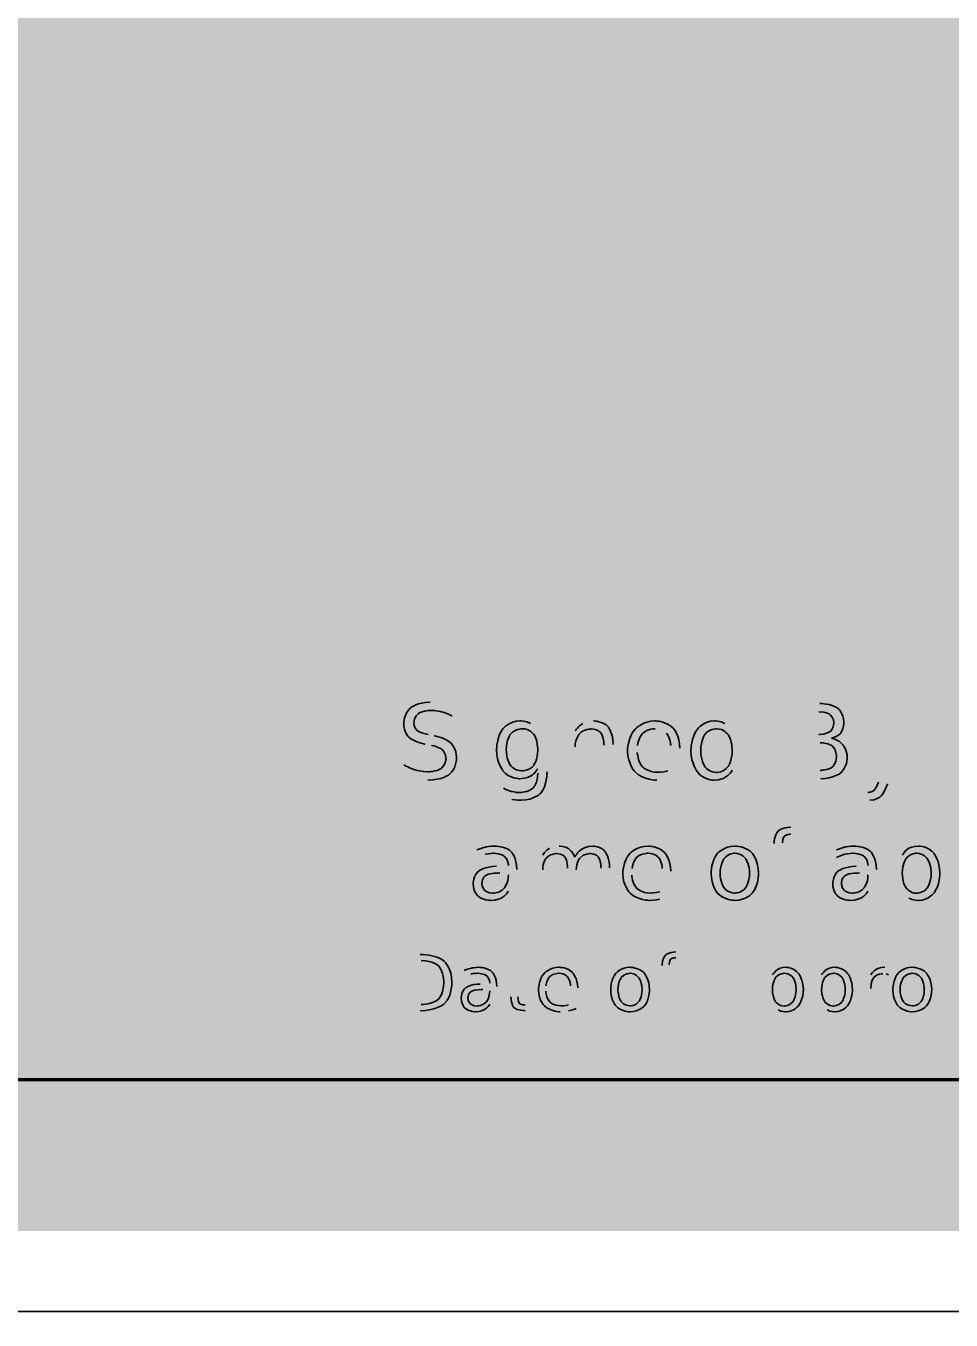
# Model space of a CAD drawing. Header units: inches. Extents: x 0 to 9.1, y 0 to 13.1.
# Drawn here: x 5.399 to 7.055, y 0 to 2.317 of the extents above; entities that cross this region are included whole.
import ezdxf

# ---------------------------------------------------------------- set-up
doc = ezdxf.new("R2010")
doc.units = ezdxf.units.IN
doc.header["$MEASUREMENT"] = 0
doc.layers.add('PDF_Geometry', color=7, linetype='Continuous')
doc.layers.add('PDF_Solid Fills', color=7, linetype='Continuous')

msp = doc.modelspace()

# ---------------------------------------------------------------- hatches: boundary and pattern name
at = {"layer": 'PDF_Solid Fills', "true_color": 0xffffff, "transparency": 33554559}
msp.add_hatch(color=7, dxfattribs=at).paths.add_polyline_path([(9.0917, 0.1596), (9.0917, 13.0851), (-0.0485, 13.0851), (-0.0485, 0.1596)])
at = {"layer": 'PDF_Solid Fills', "transparency": 33554559}
h = msp.add_hatch(color=256, dxfattribs=at)
h.paths.add_polyline_path([(6.1615, 1.0997), (6.1615, 1.0819)], flags=0)
h.paths.add_polyline_path([(6.119, 1.0488), (6.1298, 1.0463)], flags=0)
h.paths.add_polyline_path([(6.0978, 0.969, 0.044114), (6.1179, 0.9668)], flags=0)
h.paths.add_polyline_path([(6.0754, 0.9754, 0.035532), (6.0978, 0.969)], flags=0)
h.paths.add_polyline_path([(6.0754, 0.9754), (6.0754, 0.9942)], flags=0)
h.paths.add_polyline_path([(6.1245, 1.0291), (6.1135, 1.0313)], flags=0)
h.paths.add_polyline_path([(6.1415, 1.1048, 0.03749), (6.1221, 1.1065)], flags=0)
h.paths.add_polyline_path([(6.1615, 1.0997, 0.032007), (6.1415, 1.1048)], flags=0)
h.paths.add_polyline_path([(6.1972, 1.0704), (6.2138, 1.0704), (6.2138, 0.9694), (6.1972, 0.9694)], flags=0)
h.paths.add_polyline_path([(6.1972, 1.1099), (6.2138, 1.1099), (6.2138, 1.0887), (6.1972, 1.0887)], flags=0)
h.paths.add_polyline_path([(6.2535, 0.9362, 0.041663), (6.2686, 0.9323)], flags=0)
h.paths.add_polyline_path([(6.2535, 0.9362), (6.2535, 0.9523)], flags=0)
h.paths.add_polyline_path([(6.315, 0.9791), (6.315, 0.9873)], flags=0)
h.paths.add_polyline_path([(6.315, 1.055, 0.120771), (6.3018, 1.0684)], flags=0)
h.paths.add_polyline_path([(6.315, 1.055), (6.315, 1.0704), (6.3316, 1.0704), (6.3316, 0.9819)], flags=0)
h.paths.add_polyline_path([(6.4498, 1.0305), (6.4498, 0.9694), (6.4332, 0.9694), (6.4332, 1.0297)], flags=0)
h.paths.add_polyline_path([(6.3818, 1.0263), (6.3818, 0.9694), (6.3652, 0.9694), (6.3652, 1.0704), (6.3818, 1.0704), (6.3818, 1.0548)], flags=0)
h.paths.add_polyline_path([(6.4146, 1.0728, 0.113545), (6.3958, 1.0684)], flags=0)
h.paths.add_polyline_path([(6.5692, 1.024), (6.5692, 1.016), (6.4929, 1.016)], flags=0)
h.paths.add_polyline_path([(6.5475, 0.9833, 0.055154), (6.5654, 0.9903)], flags=0)
h.paths.add_polyline_path([(6.5654, 0.9903), (6.5654, 0.9745)], flags=0)
h.paths.add_polyline_path([(6.5469, 0.9688, 0.03843), (6.5654, 0.9745)], flags=0)
h.paths.add_polyline_path([(6.528, 0.9668, 0.04592), (6.5469, 0.9688)], flags=0)
h.paths.add_polyline_path([(6.5451, 1.0507, 0.193139), (6.5252, 1.0588)], flags=0)
h.paths.add_polyline_path([(6.4935, 1.0288), (6.5528, 1.0291)], flags=0)
h.paths.add_polyline_path([(6.6629, 1.055), (6.6629, 1.1099), (6.6796, 1.1099), (6.6796, 0.9694), (6.6629, 0.9694), (6.6629, 0.9845)], flags=0)
h.paths.add_polyline_path([(6.6629, 1.055, 0.128307), (6.6497, 1.0685)], flags=0)
h.paths.add_polyline_path([(6.7913, 1.0336), (6.7913, 0.9843), (6.8205, 0.9843)], flags=0)
h.paths.add_polyline_path([(6.8205, 1.0336), (6.7913, 1.0336)], flags=0)
h.paths.add_polyline_path([(6.7913, 1.0891), (6.7913, 1.0485), (6.8182, 1.0485)], flags=0)
h.paths.add_polyline_path([(6.8182, 1.0891), (6.7913, 1.0891)], flags=0)
h.paths.add_polyline_path([(6.773, 1.1041), (6.8196, 1.1041)], flags=0)
h.paths.add_polyline_path([(6.8213, 0.9694), (6.773, 0.9694), (6.773, 1.1041)], flags=0)
h.paths.add_polyline_path([(6.9094, 0.9309), (6.8962, 0.9309), (6.8962, 0.9449), (6.9059, 0.9449)], flags=0)
h.paths.add_polyline_path([(6.9248, 0.9634), (6.9281, 0.9711), (6.8871, 1.0704), (6.9047, 1.0704), (6.9362, 0.9916), (6.9679, 1.0704), (6.9855, 1.0704), (6.941, 0.96)], flags=0)
h.paths.add_polyline_path([(7.0492, 1.1041), (7.1629, 1.1041), (7.1629, 1.0887), (7.1152, 1.0887), (7.1152, 0.9694), (7.0969, 0.9694), (7.0969, 1.0887), (7.0492, 1.0887)], flags=0)
h.paths.add_polyline_path([(7.2421, 1.0165), (7.2421, 1.0202), (7.2257, 1.0202)], flags=0)
h.paths.add_polyline_path([(7.2587, 1.0271), (7.2587, 0.9694), (7.2421, 0.9694), (7.2421, 0.9848)], flags=0)
h.paths.add_polyline_path([(7.2189, 1.0331), (7.2421, 1.0331), (7.2421, 1.0348)], flags=0)
h.paths.add_polyline_path([(7.1809, 1.0505), (7.1809, 1.0659)], flags=0)
h.paths.add_polyline_path([(7.3769, 1.0305), (7.3769, 0.9694), (7.3605, 0.9694), (7.3605, 1.0297)], flags=0)
h.paths.add_polyline_path([(7.3089, 1.0263), (7.3089, 0.9694), (7.2923, 0.9694), (7.2923, 1.1099), (7.3089, 1.1099), (7.3089, 1.0548)], flags=0)
h.paths.add_polyline_path([(7.3417, 1.0728, 0.115645), (7.3231, 1.0684)], flags=0)
h.paths.add_polyline_path([(7.4743, 1.0676), (7.4743, 1.0516)], flags=0)
h.paths.add_polyline_path([(7.4743, 1.0516, 0.055869), (7.4597, 1.0571)], flags=0)
h.paths.add_polyline_path([(7.4597, 1.0571, 0.048764), (7.444, 1.0588)], flags=0)
h.paths.add_polyline_path([(7.4415, 1.0285), (7.4471, 1.0271)], flags=0)
h.paths.add_polyline_path([(7.4211, 0.9683, 0.038473), (7.438, 0.9668)], flags=0)
h.paths.add_polyline_path([(7.4026, 0.973, 0.029758), (7.4211, 0.9683)], flags=0)
h.paths.add_polyline_path([(7.4026, 0.973), (7.4026, 0.9903)], flags=0)
h.paths.add_polyline_path([(7.4382, 1.0134), (7.4325, 1.0147)], flags=0)
h.paths.add_polyline_path([(7.506, 1.0704), (7.5226, 1.0704), (7.5226, 0.9694), (7.506, 0.9694)], flags=0)
h.paths.add_polyline_path([(7.506, 1.1099), (7.5226, 1.1099), (7.5226, 1.0887), (7.506, 1.0887)], flags=0)
h.paths.add_polyline_path([(7.5574, 1.1099), (7.5739, 1.1099), (7.5739, 0.9694), (7.5574, 0.9694)], flags=0)
h.paths.add_polyline_path([(7.6753, 1.055), (7.6753, 1.1099), (7.6919, 1.1099), (7.6919, 0.9694), (7.6753, 0.9694), (7.6753, 0.9845)], flags=0)
h.paths.add_polyline_path([(7.6753, 1.055, 0.128301), (7.6621, 1.0685)], flags=0)
h.paths.add_polyline_path([(7.7884, 1.0165), (7.7884, 1.0202), (7.7718, 1.0202)], flags=0)
h.paths.add_polyline_path([(7.805, 1.0271), (7.805, 0.9694), (7.7884, 0.9694), (7.7884, 0.9848)], flags=0)
h.paths.add_polyline_path([(7.765, 1.0331), (7.7884, 1.0331), (7.7884, 1.0348)], flags=0)
h.paths.add_polyline_path([(7.7271, 1.0505), (7.7271, 1.0659)], flags=0)
h.paths.add_polyline_path([(7.8976, 1.055, 0.060451), (7.8916, 1.0573)], flags=0)
h.paths.add_polyline_path([(7.8916, 1.0573, 0.059497), (7.8842, 1.0582)], flags=0)
h.paths.add_polyline_path([(7.8552, 1.0225), (7.8552, 0.9694), (7.8385, 0.9694), (7.8385, 1.0704), (7.8552, 1.0704), (7.8552, 1.0548)], flags=0)
h.paths.add_polyline_path([(7.893, 1.0725, 0.03415), (7.8893, 1.0728)], flags=0)
h.paths.add_polyline_path([(7.8975, 1.0719, 0.024365), (7.893, 1.0725)], flags=0)
h.paths.add_polyline_path([(7.8975, 1.0719), (7.8976, 1.055)], flags=0)
h = msp.add_hatch(color=256, dxfattribs=at)
h.paths.add_polyline_path([(6.0793, 0.8774), (6.1019, 0.8774), (6.1564, 0.7741), (6.1564, 0.8774), (6.1728, 0.8774), (6.1728, 0.754), (6.1502, 0.754), (6.0955, 0.8571), (6.0955, 0.754), (6.0793, 0.754)], flags=0)
h.paths.add_polyline_path([(6.2624, 0.7971), (6.2624, 0.8006), (6.2472, 0.8006)], flags=0)
h.paths.add_polyline_path([(6.2775, 0.8069), (6.2775, 0.754), (6.2624, 0.754), (6.2624, 0.768)], flags=0)
h.paths.add_polyline_path([(6.2412, 0.8125), (6.2624, 0.8125), (6.2624, 0.8138)], flags=0)
h.paths.add_polyline_path([(6.2207, 0.834, 0.056837), (6.2061, 0.8283)], flags=0)
h.paths.add_polyline_path([(6.2061, 0.8283), (6.2061, 0.8422)], flags=0)
h.paths.add_polyline_path([(6.4435, 0.8098), (6.4435, 0.754), (6.4281, 0.754), (6.4281, 0.8092)], flags=0)
h.paths.add_polyline_path([(6.3837, 0.8065), (6.3837, 0.754), (6.3683, 0.754), (6.3683, 0.8092)], flags=0)
h.paths.add_polyline_path([(6.3238, 0.8065), (6.3238, 0.754), (6.3084, 0.754), (6.3084, 0.8466), (6.3238, 0.8466), (6.3238, 0.8322)], flags=0)
h.paths.add_polyline_path([(6.3533, 0.8488, 0.112868), (6.3361, 0.8448)], flags=0)
h.paths.add_polyline_path([(6.5531, 0.804), (6.5531, 0.7966), (6.4832, 0.7966)], flags=0)
h.paths.add_polyline_path([(6.5332, 0.7668, 0.04377), (6.5495, 0.7729)], flags=0)
h.paths.add_polyline_path([(6.5495, 0.7729), (6.5495, 0.7588)], flags=0)
h.paths.add_polyline_path([(6.5326, 0.7534, 0.044249), (6.5495, 0.7588)], flags=0)
h.paths.add_polyline_path([(6.4837, 0.8086), (6.5377, 0.8086)], flags=0)
h.paths.add_polyline_path([(6.7822, 0.8826), (6.7822, 0.8699), (6.7677, 0.8699)], flags=0)
h.paths.add_polyline_path([(6.7531, 0.8548), (6.7531, 0.8466), (6.778, 0.8466), (6.778, 0.8348), (6.7531, 0.8348), (6.7531, 0.754), (6.7379, 0.754), (6.7379, 0.8348), (6.7233, 0.8348), (6.7233, 0.8466), (6.7379, 0.8466), (6.7379, 0.8531)], flags=0)
h.paths.add_polyline_path([(6.7677, 0.8826), (6.7822, 0.8826)], flags=0)
h.paths.add_polyline_path([(6.9059, 0.7971), (6.9059, 0.8006), (6.8907, 0.8006)], flags=0)
h.paths.add_polyline_path([(6.921, 0.8069), (6.921, 0.754), (6.9059, 0.754), (6.9059, 0.768)], flags=0)
h.paths.add_polyline_path([(6.8847, 0.8125), (6.9059, 0.8125), (6.9059, 0.8138)], flags=0)
h.paths.add_polyline_path([(6.8496, 0.8283), (6.8496, 0.8422)], flags=0)
h.paths.add_polyline_path([(6.9673, 0.768), (6.9673, 0.7189), (6.9519, 0.7189), (6.9519, 0.8466), (6.9673, 0.8466), (6.9673, 0.8326)], flags=0)
h.paths.add_polyline_path([(6.9673, 0.768, 0.129457), (6.9792, 0.7555)], flags=0)
h.paths.add_polyline_path([(7.0747, 0.768), (7.0747, 0.7189), (7.0593, 0.7189), (7.0593, 0.8466), (7.0747, 0.8466), (7.0747, 0.8326)], flags=0)
h.paths.add_polyline_path([(7.0747, 0.768, 0.129446), (7.0866, 0.7555)], flags=0)
h.paths.add_polyline_path([(7.2155, 0.8345, 0.054545), (7.2089, 0.8352)], flags=0)
h.paths.add_polyline_path([(7.1821, 0.8028), (7.1821, 0.754), (7.1667, 0.754), (7.1667, 0.8466), (7.1821, 0.8466), (7.1821, 0.8322)], flags=0)
h.paths.add_polyline_path([(7.2167, 0.8486, 0.018388), (7.2132, 0.8488)], flags=0)
h.paths.add_polyline_path([(7.2209, 0.848, 0.021372), (7.2167, 0.8486)], flags=0)
h.paths.add_polyline_path([(7.2209, 0.848), (7.2209, 0.8323)], flags=0)
h.paths.add_polyline_path([(7.3295, 0.8466), (7.3457, 0.8466), (7.3746, 0.7689), (7.4037, 0.8466), (7.4197, 0.8466), (7.3849, 0.754), (7.3641, 0.754)], flags=0)
h.paths.add_polyline_path([(7.5199, 0.804), (7.5199, 0.7966), (7.45, 0.7966)], flags=0)
h.paths.add_polyline_path([(7.5, 0.7668, 0.043775), (7.5163, 0.7729)], flags=0)
h.paths.add_polyline_path([(7.5163, 0.7729), (7.5163, 0.7588)], flags=0)
h.paths.add_polyline_path([(7.4996, 0.7534, 0.043341), (7.5163, 0.7588)], flags=0)
h.paths.add_polyline_path([(7.4505, 0.8086), (7.5045, 0.8086)], flags=0)
h.paths.add_polyline_path([(7.593, 0.8345, 0.054545), (7.5863, 0.8352)], flags=0)
h.paths.add_polyline_path([(7.5596, 0.8028), (7.5596, 0.754), (7.5442, 0.754), (7.5442, 0.8466), (7.5596, 0.8466), (7.5596, 0.8322)], flags=0)
h.paths.add_polyline_path([(7.5942, 0.8486, 0.018388), (7.5907, 0.8488)], flags=0)
h.paths.add_polyline_path([(7.5983, 0.848, 0.021386), (7.5942, 0.8486)], flags=0)
h.paths.add_polyline_path([(7.5983, 0.848), (7.5983, 0.8323)], flags=0)
h.paths.add_polyline_path([(7.6722, 0.7749), (7.6894, 0.7749), (7.6894, 0.754), (7.6722, 0.754)], flags=0)
h.paths.add_polyline_path([(7.6722, 0.8415), (7.6894, 0.8415), (7.6894, 0.8206), (7.6722, 0.8206)], flags=0)
h.paths.add_polyline_path([(7.8582, 0.804), (7.8582, 0.7966), (7.7884, 0.7966)], flags=0)
h.paths.add_polyline_path([(7.8384, 0.7668, 0.043776), (7.8547, 0.7729)], flags=0)
h.paths.add_polyline_path([(7.8547, 0.7729), (7.8547, 0.7588)], flags=0)
h.paths.add_polyline_path([(7.8378, 0.7534, 0.044257), (7.8547, 0.7588)], flags=0)
h.paths.add_polyline_path([(7.7888, 0.8086), (7.8429, 0.8086)], flags=0)
h.paths.add_polyline_path([(7.96, 0.8098), (7.96, 0.754), (7.9449, 0.754), (7.9449, 0.8092)], flags=0)
h.paths.add_polyline_path([(7.8979, 0.8065), (7.8979, 0.754), (7.8826, 0.754), (7.8826, 0.8466), (7.8979, 0.8466), (7.8979, 0.8322)], flags=0)
h.paths.add_polyline_path([(7.9278, 0.8488, 0.116329), (7.9107, 0.8446)], flags=0)
h.paths.add_polyline_path([(8.0475, 0.7971), (8.0475, 0.8006), (8.0324, 0.8006)], flags=0)
h.paths.add_polyline_path([(8.0627, 0.8069), (8.0627, 0.754), (8.0475, 0.754), (8.0475, 0.768)], flags=0)
h.paths.add_polyline_path([(8.0264, 0.8125), (8.0475, 0.8125), (8.0475, 0.8138)], flags=0)
h.paths.add_polyline_path([(8.0213, 0.836, 0.055894), (8.0058, 0.834)], flags=0)
h.paths.add_polyline_path([(8.0058, 0.834, 0.058765), (7.9913, 0.8283)], flags=0)
h.paths.add_polyline_path([(7.9913, 0.8283), (7.9913, 0.8422)], flags=0)
h.paths.add_polyline_path([(8.0986, 0.7237, 0.034154), (8.1124, 0.7201)], flags=0)
h.paths.add_polyline_path([(8.0986, 0.7237), (8.0986, 0.7383)], flags=0)
h.paths.add_polyline_path([(8.1118, 0.7331, 0.056666), (8.1254, 0.7314)], flags=0)
h.paths.add_polyline_path([(8.1551, 0.7626), (8.1551, 0.7703)], flags=0)
h.paths.add_polyline_path([(8.1551, 0.8326, 0.121994), (8.1431, 0.8448)], flags=0)
h.paths.add_polyline_path([(8.1551, 0.8326), (8.1551, 0.8466), (8.1703, 0.8466), (8.1703, 0.7655)], flags=0)
h.paths.add_polyline_path([(8.2588, 0.7971), (8.2588, 0.8006), (8.2435, 0.8006)], flags=0)
h.paths.add_polyline_path([(8.2739, 0.8069), (8.2739, 0.754), (8.2588, 0.754), (8.2588, 0.768)], flags=0)
h.paths.add_polyline_path([(8.2375, 0.8125), (8.2588, 0.8125), (8.2588, 0.8138)], flags=0)
h.paths.add_polyline_path([(8.2025, 0.8283), (8.2025, 0.8422)], flags=0)
h.paths.add_polyline_path([(8.4399, 0.8098), (8.4399, 0.754), (8.4245, 0.754), (8.4245, 0.8092)], flags=0)
h.paths.add_polyline_path([(8.38, 0.8065), (8.38, 0.754), (8.3646, 0.754), (8.3646, 0.8092)], flags=0)
h.paths.add_polyline_path([(8.3202, 0.8065), (8.3202, 0.754), (8.3048, 0.754), (8.3048, 0.8466), (8.3202, 0.8466), (8.3202, 0.8322)], flags=0)
h.paths.add_polyline_path([(8.3497, 0.8488, 0.112875), (8.3325, 0.8448)], flags=0)
h.paths.add_polyline_path([(8.5747, 0.8488, 0.12573), (8.5559, 0.8439)], flags=0)
h.paths.add_polyline_path([(8.6047, 0.8098), (8.6047, 0.754), (8.5893, 0.754), (8.5893, 0.8092)], flags=0)
h.paths.add_polyline_path([(8.5448, 0.8065), (8.5448, 0.754), (8.5294, 0.754), (8.5294, 0.8092)], flags=0)
h.paths.add_polyline_path([(8.485, 0.8065), (8.485, 0.754), (8.4696, 0.754), (8.4696, 0.8466), (8.485, 0.8466), (8.485, 0.8322)], flags=0)
h.paths.add_polyline_path([(8.6922, 0.7971), (8.6922, 0.8006), (8.677, 0.8006)], flags=0)
h.paths.add_polyline_path([(8.7073, 0.8069), (8.7073, 0.754), (8.6922, 0.754), (8.6922, 0.768)], flags=0)
h.paths.add_polyline_path([(8.671, 0.8125), (8.6922, 0.8125), (8.6922, 0.8138)], flags=0)
h.paths.add_polyline_path([(8.6505, 0.834, 0.056831), (8.6359, 0.8283)], flags=0)
h.paths.add_polyline_path([(8.6359, 0.8283), (8.6359, 0.8422)], flags=0)
h.paths.add_polyline_path([(8.7387, 0.8826), (8.7541, 0.8826), (8.7541, 0.754), (8.7387, 0.754)], flags=0)
h = msp.add_hatch(color=256, dxfattribs=at)
h.paths.add_polyline_path([(6.0899, 0.6437), (6.0899, 0.5652), (6.1064, 0.5652)], flags=0)
h.paths.add_polyline_path([(6.1064, 0.6437), (6.0899, 0.6437)], flags=0)
h.paths.add_polyline_path([(6.0764, 0.6549), (6.1042, 0.6549)], flags=0)
h.paths.add_polyline_path([(6.1042, 0.554), (6.0764, 0.554), (6.0764, 0.6549)], flags=0)
h.paths.add_polyline_path([(6.2292, 0.5893), (6.2292, 0.592), (6.2167, 0.592)], flags=0)
h.paths.add_polyline_path([(6.2416, 0.5972), (6.2416, 0.554), (6.2292, 0.554), (6.2292, 0.5655)], flags=0)
h.paths.add_polyline_path([(6.2116, 0.6018), (6.2292, 0.6018), (6.2292, 0.603)], flags=0)
h.paths.add_polyline_path([(6.1949, 0.6195, 0.061141), (6.1833, 0.6147)], flags=0)
h.paths.add_polyline_path([(6.1833, 0.6147), (6.1833, 0.6263)], flags=0)
h.paths.add_polyline_path([(6.2795, 0.651), (6.2795, 0.6297), (6.3052, 0.6297), (6.3052, 0.6201), (6.2795, 0.6201), (6.2795, 0.579)], flags=0)
h.paths.add_polyline_path([(6.2924, 0.5643), (6.3052, 0.5643), (6.3052, 0.554), (6.2924, 0.554)], flags=0)
h.paths.add_polyline_path([(6.2669, 0.579), (6.2669, 0.6201), (6.2578, 0.6201), (6.2578, 0.6297), (6.2669, 0.6297), (6.2669, 0.651), (6.2795, 0.651)], flags=0)
h.paths.add_polyline_path([(6.3864, 0.5949), (6.3864, 0.5889), (6.3292, 0.5889)], flags=0)
h.paths.add_polyline_path([(6.37, 0.5643, 0.056594), (6.3835, 0.5696)], flags=0)
h.paths.add_polyline_path([(6.3835, 0.5696), (6.3835, 0.5578)], flags=0)
h.paths.add_polyline_path([(6.3553, 0.5521, 0.042293), (6.3697, 0.5535)], flags=0)
h.paths.add_polyline_path([(6.3293, 0.5984), (6.3738, 0.5987)], flags=0)
h.paths.add_polyline_path([(6.5738, 0.6592), (6.5738, 0.6489), (6.5618, 0.6489)], flags=0)
h.paths.add_polyline_path([(6.5502, 0.6364), (6.5502, 0.6297), (6.5705, 0.6297), (6.5705, 0.6201), (6.5502, 0.6201), (6.5502, 0.554), (6.5375, 0.554), (6.5375, 0.6201), (6.5255, 0.6201), (6.5255, 0.6297), (6.5375, 0.6297), (6.5375, 0.635)], flags=0)
h.paths.add_polyline_path([(6.5622, 0.6592), (6.5738, 0.6592)], flags=0)
h.paths.add_polyline_path([(6.6626, 0.6415), (6.644, 0.5912), (6.6811, 0.5912)], flags=0)
h.paths.add_polyline_path([(6.6549, 0.6549), (6.6703, 0.6549), (6.7088, 0.554), (6.6945, 0.554), (6.6854, 0.58), (6.64, 0.58), (6.6306, 0.554), (6.6165, 0.554)], flags=0)
h.paths.add_polyline_path([(6.735, 0.5652), (6.735, 0.5252), (6.7225, 0.5252), (6.7225, 0.6297), (6.735, 0.6297), (6.735, 0.6181)], flags=0)
h.paths.add_polyline_path([(6.735, 0.5652, 0.114938), (6.745, 0.5553)], flags=0)
h.paths.add_polyline_path([(6.8228, 0.5652), (6.8228, 0.5252), (6.8104, 0.5252), (6.8104, 0.6297), (6.8228, 0.6297), (6.8228, 0.6181)], flags=0)
h.paths.add_polyline_path([(6.8228, 0.5652, 0.114919), (6.8328, 0.5553)], flags=0)
h.paths.add_polyline_path([(6.9382, 0.6198, 0.041596), (6.9327, 0.6203)], flags=0)
h.paths.add_polyline_path([(6.9108, 0.5938), (6.9108, 0.554), (6.8982, 0.554), (6.8982, 0.6297), (6.9108, 0.6297), (6.9108, 0.618)], flags=0)
h.paths.add_polyline_path([(6.9393, 0.6313, 0.043331), (6.9362, 0.6317)], flags=0)
h.paths.add_polyline_path([(6.9427, 0.6309, 0.014645), (6.9393, 0.6313)], flags=0)
h.paths.add_polyline_path([(6.9427, 0.6309), (6.9427, 0.6181)], flags=0)
h.paths.add_polyline_path([(7.0315, 0.6297), (7.0447, 0.6297), (7.0682, 0.5663), (7.0921, 0.6297), (7.1053, 0.6297), (7.077, 0.554), (7.0599, 0.554)], flags=0)
h.paths.add_polyline_path([(7.1692, 0.5893), (7.1692, 0.592), (7.1567, 0.592)], flags=0)
h.paths.add_polyline_path([(7.1818, 0.5972), (7.1818, 0.554), (7.1692, 0.554), (7.1692, 0.5655)], flags=0)
h.paths.add_polyline_path([(7.1516, 0.6018), (7.1692, 0.6018), (7.1692, 0.603)], flags=0)
h.paths.add_polyline_path([(7.1233, 0.6147), (7.1233, 0.6263)], flags=0)
h.paths.add_polyline_path([(7.2072, 0.6592), (7.2197, 0.6592), (7.2197, 0.554), (7.2072, 0.554)], flags=0)
h.paths.add_polyline_path([(7.2931, 0.571), (7.3072, 0.571), (7.3072, 0.554), (7.2931, 0.554)], flags=0)
h.paths.add_polyline_path([(7.2931, 0.6257), (7.3072, 0.6257), (7.3072, 0.6083), (7.2931, 0.6083)], flags=0)
h.paths.add_polyline_path([(7.4672, 0.6306, 0.158166), (7.4722, 0.616)], flags=0)
h.paths.add_polyline_path([(7.5317, 0.6306, 0.206103), (7.5233, 0.6498)], flags=0)
h.paths.add_polyline_path([(7.5133, 0.6078, 0.146786), (7.5268, 0.616)], flags=0)
h.paths.add_polyline_path([(7.5342, 0.5823, 0.157786), (7.5286, 0.5987)], flags=0)
h.paths.add_polyline_path([(7.5503, 0.5975), (7.587, 0.5975), (7.587, 0.5864), (7.5503, 0.5864)], flags=0)
h.paths.add_polyline_path([(7.6107, 0.5655), (7.633, 0.5655), (7.633, 0.6424), (7.6088, 0.6377), (7.6088, 0.6501), (7.633, 0.6549), (7.6468, 0.6549), (7.6468, 0.5655), (7.6688, 0.5655), (7.6688, 0.554), (7.6107, 0.554)], flags=0)
h.paths.add_polyline_path([(7.7765, 0.5975), (7.8132, 0.5975), (7.8132, 0.5864), (7.7765, 0.5864)], flags=0)
h.paths.add_polyline_path([(7.8465, 0.5655), (7.8941, 0.5655), (7.8941, 0.554), (7.8299, 0.554), (7.8299, 0.5655)], flags=0)
h.paths.add_polyline_path([(7.8512, 0.587, 0.000907), (7.8299, 0.5655)], flags=0)
h.paths.add_polyline_path([(7.8512, 0.587, 0.004681), (7.8681, 0.6044)], flags=0)
h.paths.add_polyline_path([(7.8595, 0.6454, 0.070675), (7.8459, 0.643)], flags=0)
h.paths.add_polyline_path([(7.8459, 0.643, 0.044959), (7.8307, 0.6361)], flags=0)
h.paths.add_polyline_path([(7.8307, 0.6361), (7.8307, 0.6501)], flags=0)
h.paths.add_polyline_path([(7.8461, 0.655, 0.023492), (7.8307, 0.6501)], flags=0)
h.paths.add_polyline_path([(7.8465, 0.5655, 0.000609), (7.8719, 0.5916)], flags=0)
h.paths.add_polyline_path([(7.952, 0.5629, 0.267038), (7.9678, 0.5732)], flags=0)
h.paths.add_polyline_path([(8.013, 0.5655), (8.0355, 0.5655), (8.0355, 0.6424), (8.0112, 0.6377), (8.0112, 0.6501), (8.0355, 0.6549), (8.0492, 0.6549), (8.0492, 0.5655), (8.0712, 0.5655), (8.0712, 0.554), (8.013, 0.554)], flags=0)
h.paths.add_polyline_path([(8.0954, 0.6549), (8.1603, 0.6549), (8.1603, 0.6492), (8.1238, 0.554), (8.1094, 0.554), (8.144, 0.6434), (8.0954, 0.6434)], flags=0)

# ---------------------------------------------------------------- linework, layer by layer
at = {"layer": 'PDF_Geometry', "color": 250, "lineweight": 35, "true_color": 0x404040}
msp.add_lwpolyline([(9.1402, 0), (9.1402, 12.9255), (0.0154, 12.9255), (0.0154, 0.0154), (9.1402, 0.0154)], dxfattribs=at)
at = {"layer": 'PDF_Geometry', "lineweight": 70}
msp.add_lwpolyline([(0.4309, 12.51), (0.4309, 0.4309), (8.7247, 0.4309), (8.7247, 12.51)], close=True, dxfattribs=at)
at = {"layer": 'PDF_Geometry', "color": 250, "lineweight": 35, "true_color": 0x404040}
for points in [[(6.075, 1.068), (6.075, 1.068), (6.075, 1.086), (6.0874, 1.0962)], [(6.0874, 1.0962), (6.0874, 1.0962), (6.0999, 1.1065), (6.1221, 1.1065)], [(6.1242, 1.0917), (6.1242, 1.0917), (6.1093, 1.0917), (6.1013, 1.086)], [(6.1419, 1.0893), (6.1419, 1.0893), (6.1327, 1.0917), (6.1242, 1.0917)], [(6.1615, 1.0819), (6.1615, 1.0819), (6.1512, 1.0868), (6.1419, 1.0893)], [(6.8381, 1.084), (6.8381, 1.084), (6.8316, 1.0891), (6.8182, 1.0891)], [(6.8196, 1.1041), (6.8196, 1.1041), (6.8405, 1.1041), (6.8517, 1.0954)], [(6.8517, 1.0954), (6.8517, 1.0954), (6.8628, 1.0868), (6.8628, 1.0708)], [(6.0839, 1.0439), (6.0839, 1.0439), (6.075, 1.0527), (6.075, 1.068)], [(6.1013, 1.086), (6.1013, 1.086), (6.0931, 1.0802), (6.0931, 1.0694)], [(6.0931, 1.0694), (6.0931, 1.0694), (6.0931, 1.0605), (6.0985, 1.056)], [(6.2527, 1.0587), (6.2527, 1.0587), (6.2641, 1.0728), (6.2826, 1.0728)], [(6.2826, 1.0728), (6.2826, 1.0728), (6.2939, 1.0728), (6.3018, 1.0684)], [(6.3818, 1.0548), (6.3818, 1.0548), (6.3878, 1.0639), (6.3958, 1.0684)], [(6.4146, 1.0728), (6.4146, 1.0728), (6.4318, 1.0728), (6.4409, 1.062)], [(6.4891, 1.0582), (6.4891, 1.0582), (6.5024, 1.0728), (6.5251, 1.0728)], [(6.5251, 1.0728), (6.5251, 1.0728), (6.5455, 1.0728), (6.5574, 1.0597)], [(6.6006, 1.0582), (6.6006, 1.0582), (6.6122, 1.0728), (6.6305, 1.0728)], [(6.6305, 1.0728), (6.6305, 1.0728), (6.6417, 1.0728), (6.6497, 1.0685)], [(6.8447, 1.0687), (6.8447, 1.0687), (6.8447, 1.0791), (6.8381, 1.084)], [(6.8381, 1.0536), (6.8381, 1.0536), (6.8447, 1.0587), (6.8447, 1.0687)], [(6.8628, 1.0708), (6.8628, 1.0708), (6.8628, 1.0584), (6.8571, 1.051)], [(6.1135, 1.0313), (6.1135, 1.0313), (6.093, 1.0353), (6.0839, 1.0439)], [(6.0985, 1.056), (6.0985, 1.056), (6.1038, 1.0514), (6.119, 1.0488)], [(6.1298, 1.0463), (6.1298, 1.0463), (6.1502, 1.0425), (6.1599, 1.0328)], [(6.2413, 1.0211), (6.2413, 1.0211), (6.2413, 1.0445), (6.2527, 1.0587)], [(6.2661, 1.049), (6.2661, 1.049), (6.2586, 1.0391), (6.2586, 1.0211)], [(6.2867, 1.0588), (6.2867, 1.0588), (6.2735, 1.0588), (6.2661, 1.049)], [(6.3076, 1.049), (6.3076, 1.049), (6.3003, 1.0588), (6.2867, 1.0588)], [(6.315, 1.0211), (6.315, 1.0211), (6.315, 1.0391), (6.3076, 1.049)], [(6.3897, 1.0499), (6.3897, 1.0499), (6.3818, 1.0413), (6.3818, 1.0263)], [(6.4109, 1.0584), (6.4109, 1.0584), (6.3975, 1.0584), (6.3897, 1.0499)], [(6.4277, 1.0513), (6.4277, 1.0513), (6.422, 1.0584), (6.4109, 1.0584)], [(6.4332, 1.0297), (6.4332, 1.0297), (6.4332, 1.0442), (6.4277, 1.0513)], [(6.4409, 1.062), (6.4409, 1.062), (6.4498, 1.0514), (6.4498, 1.0305)], [(6.4755, 1.019), (6.4755, 1.019), (6.4755, 1.0437), (6.4891, 1.0582)], [(6.5031, 1.051), (6.5031, 1.051), (6.4948, 1.043), (6.4935, 1.0288)], [(6.5252, 1.0588), (6.5252, 1.0588), (6.5114, 1.0588), (6.5031, 1.051)], [(6.5528, 1.0291), (6.5528, 1.0291), (6.5525, 1.0425), (6.5451, 1.0507)], [(6.5574, 1.0597), (6.5574, 1.0597), (6.5692, 1.0467), (6.5692, 1.024)], [(6.5891, 1.0199), (6.5891, 1.0199), (6.5891, 1.0437), (6.6006, 1.0582)], [(6.6139, 1.0485), (6.6139, 1.0485), (6.6065, 1.0382), (6.6065, 1.0199)], [(6.6346, 1.0588), (6.6346, 1.0588), (6.6214, 1.0588), (6.6139, 1.0485)], [(6.6554, 1.0485), (6.6554, 1.0485), (6.6479, 1.0588), (6.6346, 1.0588)], [(6.6629, 1.0199), (6.6629, 1.0199), (6.6629, 1.0382), (6.6554, 1.0485)], [(6.8182, 1.0485), (6.8182, 1.0485), (6.8316, 1.0485), (6.8381, 1.0536)], [(6.8571, 1.051), (6.8571, 1.051), (6.8513, 1.0437), (6.8404, 1.042)], [(6.1445, 1.0208), (6.1445, 1.0208), (6.1384, 1.0263), (6.1245, 1.0291)], [(6.1507, 1.0053), (6.1507, 1.0053), (6.1507, 1.0151), (6.1445, 1.0208)], [(6.1599, 1.0328), (6.1599, 1.0328), (6.1696, 1.023), (6.1696, 1.0067)], [(6.2527, 0.9836), (6.2527, 0.9836), (6.2413, 0.9977), (6.2413, 1.0211)], [(6.2586, 1.0211), (6.2586, 1.0211), (6.2586, 1.0031), (6.2661, 0.9933)], [(6.3076, 0.9933), (6.3076, 0.9933), (6.315, 1.0031), (6.315, 1.0211)], [(6.6006, 0.9814), (6.6006, 0.9814), (6.5891, 0.996), (6.5891, 1.0199)], [(6.6065, 1.0199), (6.6065, 1.0199), (6.6065, 1.0016), (6.6139, 0.9911)], [(6.6554, 0.9911), (6.6554, 0.9911), (6.6629, 1.0016), (6.6629, 1.0199)], [(6.8424, 1.0277), (6.8424, 1.0277), (6.8353, 1.0336), (6.8205, 1.0336)], [(6.8404, 1.042), (6.8404, 1.042), (6.8537, 1.0391), (6.8611, 1.03)], [(6.8494, 1.0091), (6.8494, 1.0091), (6.8494, 1.0219), (6.8424, 1.0277)], [(6.8611, 1.03), (6.8611, 1.03), (6.8687, 1.0208), (6.8687, 1.0071)], [(6.1421, 0.9879), (6.1421, 0.9879), (6.1507, 0.9939), (6.1507, 1.0053)], [(6.1696, 1.0067), (6.1696, 1.0067), (6.1696, 0.987), (6.1565, 0.9768)], [(6.4897, 0.9808), (6.4897, 0.9808), (6.4755, 0.995), (6.4755, 1.019)], [(6.4929, 1.016), (6.4929, 1.016), (6.494, 0.9988), (6.5032, 0.9899)], [(6.8424, 0.9905), (6.8424, 0.9905), (6.8494, 0.9966), (6.8494, 1.0091)], [(6.8687, 1.0071), (6.8687, 1.0071), (6.8687, 0.9891), (6.8564, 0.9793)], [(6.0754, 0.9942), (6.0754, 0.9942), (6.0865, 0.9879), (6.0971, 0.9848)], [(6.0971, 0.9848), (6.0971, 0.9848), (6.1079, 0.9817), (6.1179, 0.9817)], [(6.1179, 0.9817), (6.1179, 0.9817), (6.1336, 0.9817), (6.1421, 0.9879)], [(6.1565, 0.9768), (6.1565, 0.9768), (6.1435, 0.9668), (6.1179, 0.9668)], [(6.2826, 0.9694), (6.2826, 0.9694), (6.2641, 0.9694), (6.2527, 0.9836)], [(6.2661, 0.9933), (6.2661, 0.9933), (6.2735, 0.9834), (6.2867, 0.9834)], [(6.3018, 0.9739), (6.3018, 0.9739), (6.2939, 0.9694), (6.2826, 0.9694)], [(6.2867, 0.9834), (6.2867, 0.9834), (6.3003, 0.9834), (6.3076, 0.9933)], [(6.315, 0.9873), (6.315, 0.9873), (6.3098, 0.9783), (6.3018, 0.9739)], [(6.3069, 0.9533), (6.3069, 0.9533), (6.315, 0.9617), (6.315, 0.9791)], [(6.3316, 0.9819), (6.3316, 0.9819), (6.3316, 0.9562), (6.3203, 0.9436)], [(6.528, 0.9668), (6.528, 0.9668), (6.5038, 0.9668), (6.4897, 0.9808)], [(6.5032, 0.9899), (6.5032, 0.9899), (6.5126, 0.981), (6.5289, 0.981)], [(6.5289, 0.981), (6.5289, 0.981), (6.5385, 0.981), (6.5475, 0.9833)], [(6.6305, 0.9668), (6.6305, 0.9668), (6.6122, 0.9668), (6.6006, 0.9814)], [(6.6139, 0.9911), (6.6139, 0.9911), (6.6214, 0.9806), (6.6346, 0.9806)], [(6.6346, 0.9806), (6.6346, 0.9806), (6.6479, 0.9806), (6.6554, 0.9911)], [(6.6629, 0.9845), (6.6629, 0.9845), (6.6577, 0.9757), (6.6497, 0.9713)], [(6.8205, 0.9843), (6.8205, 0.9843), (6.8353, 0.9843), (6.8424, 0.9905)], [(6.8564, 0.9793), (6.8564, 0.9793), (6.8442, 0.9694), (6.8213, 0.9694)], [(6.2535, 0.9523), (6.2535, 0.9523), (6.2607, 0.9485), (6.2679, 0.9466)], [(6.2824, 0.9446), (6.2824, 0.9446), (6.2987, 0.9446), (6.3069, 0.9533)], [(6.6497, 0.9713), (6.6497, 0.9713), (6.6417, 0.9668), (6.6305, 0.9668)], [(6.9165, 0.9482), (6.9165, 0.9482), (6.9204, 0.9514), (6.9248, 0.9634)], [(6.941, 0.96), (6.941, 0.96), (6.9341, 0.942), (6.9273, 0.9365)], [(6.2679, 0.9466), (6.2679, 0.9466), (6.2752, 0.9446), (6.2824, 0.9446)], [(6.285, 0.9309), (6.285, 0.9309), (6.2764, 0.9309), (6.2686, 0.9323)], [(6.3203, 0.9436), (6.3203, 0.9436), (6.3089, 0.9309), (6.285, 0.9309)], [(6.9059, 0.9449), (6.9059, 0.9449), (6.9128, 0.9449), (6.9165, 0.9482)], [(6.9273, 0.9365), (6.9273, 0.9365), (6.9205, 0.9309), (6.9094, 0.9309)], [(6.745, 0.8755), (6.745, 0.8755), (6.752, 0.8826), (6.7677, 0.8826)], [(6.7379, 0.8531), (6.7379, 0.8531), (6.7379, 0.8685), (6.745, 0.8755)], [(6.7563, 0.8666), (6.7563, 0.8666), (6.7531, 0.8634), (6.7531, 0.8548)], [(6.7677, 0.8699), (6.7677, 0.8699), (6.7596, 0.8699), (6.7563, 0.8666)], [(6.2061, 0.8422), (6.2061, 0.8422), (6.2145, 0.8455), (6.2224, 0.8471)], [(6.2362, 0.836), (6.2362, 0.836), (6.2282, 0.836), (6.2207, 0.834)], [(6.2224, 0.8471), (6.2224, 0.8471), (6.2304, 0.8488), (6.2376, 0.8488)], [(6.2555, 0.8302), (6.2555, 0.8302), (6.2487, 0.836), (6.2362, 0.836)], [(6.2376, 0.8488), (6.2376, 0.8488), (6.2578, 0.8488), (6.2676, 0.8383)], [(6.2676, 0.8383), (6.2676, 0.8383), (6.2775, 0.828), (6.2775, 0.8069)], [(6.3238, 0.8322), (6.3238, 0.8322), (6.3289, 0.8408), (6.3361, 0.8448)], [(6.349, 0.8355), (6.349, 0.8355), (6.3375, 0.8355), (6.3306, 0.8277)], [(6.3637, 0.8291), (6.3637, 0.8291), (6.3589, 0.8355), (6.349, 0.8355)], [(6.3533, 0.8488), (6.3533, 0.8488), (6.3635, 0.8488), (6.3706, 0.8437)], [(6.3706, 0.8437), (6.3706, 0.8437), (6.3777, 0.8386), (6.381, 0.8288)], [(6.381, 0.8288), (6.381, 0.8288), (6.3867, 0.8391), (6.3947, 0.8439)], [(6.4092, 0.8355), (6.4092, 0.8355), (6.3974, 0.8355), (6.3906, 0.8277)], [(6.3947, 0.8439), (6.3947, 0.8439), (6.4026, 0.8488), (6.4135, 0.8488)], [(6.4235, 0.8291), (6.4235, 0.8291), (6.4187, 0.8355), (6.4092, 0.8355)], [(6.4135, 0.8488), (6.4135, 0.8488), (6.4278, 0.8488), (6.4357, 0.8386)], [(6.4357, 0.8386), (6.4357, 0.8386), (6.4435, 0.8285), (6.4435, 0.8098)], [(6.4672, 0.7994), (6.4672, 0.7994), (6.4672, 0.822), (6.4795, 0.8354)], [(6.4795, 0.8354), (6.4795, 0.8354), (6.4918, 0.8488), (6.5128, 0.8488)], [(6.5128, 0.836), (6.5128, 0.836), (6.5, 0.836), (6.4924, 0.8288)], [(6.5128, 0.8488), (6.5128, 0.8488), (6.5312, 0.8488), (6.5421, 0.8368)], [(6.5309, 0.8285), (6.5309, 0.8285), (6.524, 0.836), (6.5128, 0.836)], [(6.5421, 0.8368), (6.5421, 0.8368), (6.5531, 0.8246), (6.5531, 0.804)], [(6.6252, 0.8002), (6.6252, 0.8002), (6.6252, 0.8229), (6.6365, 0.8358)], [(6.6365, 0.8358), (6.6365, 0.8358), (6.6479, 0.8488), (6.6677, 0.8488)], [(6.6677, 0.836), (6.6677, 0.836), (6.6556, 0.836), (6.6485, 0.8263)], [(6.6677, 0.8488), (6.6677, 0.8488), (6.6874, 0.8488), (6.6988, 0.8358)], [(6.6869, 0.8263), (6.6869, 0.8263), (6.6797, 0.836), (6.6677, 0.836)], [(6.6988, 0.8358), (6.6988, 0.8358), (6.71, 0.8229), (6.71, 0.8002)], [(6.8496, 0.8422), (6.8496, 0.8422), (6.8581, 0.8455), (6.8659, 0.8471)], [(6.8796, 0.836), (6.8796, 0.836), (6.8717, 0.836), (6.8642, 0.834)], [(6.8659, 0.8471), (6.8659, 0.8471), (6.8739, 0.8488), (6.8811, 0.8488)], [(6.899, 0.8302), (6.899, 0.8302), (6.8922, 0.836), (6.8796, 0.836)], [(6.8811, 0.8488), (6.8811, 0.8488), (6.9013, 0.8488), (6.9111, 0.8383)], [(6.9111, 0.8383), (6.9111, 0.8383), (6.921, 0.828), (6.921, 0.8069)], [(6.9673, 0.8326), (6.9673, 0.8326), (6.9719, 0.8408), (6.9792, 0.8448)], [(6.993, 0.836), (6.993, 0.836), (6.981, 0.836), (6.9741, 0.8265)], [(6.9792, 0.8448), (6.9792, 0.8448), (6.9865, 0.8488), (6.9968, 0.8488)], [(7.0119, 0.8265), (7.0119, 0.8265), (7.005, 0.836), (6.993, 0.836)], [(6.9968, 0.8488), (6.9968, 0.8488), (7.0136, 0.8488), (7.0241, 0.8354)], [(7.0241, 0.8354), (7.0241, 0.8354), (7.0345, 0.822), (7.0345, 0.8002)], [(6.2098, 0.8045), (6.2098, 0.8045), (6.2202, 0.8125), (6.2412, 0.8125)], [(6.2624, 0.8138), (6.2624, 0.8138), (6.2624, 0.8245), (6.2555, 0.8302)], [(6.3306, 0.8277), (6.3306, 0.8277), (6.3238, 0.8198), (6.3238, 0.8065)], [(6.3683, 0.8092), (6.3683, 0.8092), (6.3683, 0.8228), (6.3637, 0.8291)], [(6.3906, 0.8277), (6.3906, 0.8277), (6.3837, 0.8198), (6.3837, 0.8065)], [(6.4281, 0.8092), (6.4281, 0.8092), (6.4281, 0.8228), (6.4235, 0.8291)], [(6.4924, 0.8288), (6.4924, 0.8288), (6.4848, 0.8215), (6.4837, 0.8086)], [(6.5377, 0.8086), (6.5377, 0.8086), (6.5377, 0.8211), (6.5309, 0.8285)], [(6.6485, 0.8263), (6.6485, 0.8263), (6.6412, 0.8168), (6.6412, 0.8002)], [(6.694, 0.8002), (6.694, 0.8002), (6.694, 0.8168), (6.6869, 0.8263)], [(6.8642, 0.834), (6.8642, 0.834), (6.8565, 0.8322), (6.8496, 0.8283)], [(6.8533, 0.8045), (6.8533, 0.8045), (6.8637, 0.8125), (6.8847, 0.8125)], [(6.9059, 0.8138), (6.9059, 0.8138), (6.9059, 0.8245), (6.899, 0.8302)], [(6.9741, 0.8265), (6.9741, 0.8265), (6.9673, 0.8169), (6.9673, 0.8002)], [(7.019, 0.8002), (7.019, 0.8002), (7.019, 0.8169), (7.0119, 0.8265)], [(6.1993, 0.7809), (6.1993, 0.7809), (6.1993, 0.7966), (6.2098, 0.8045)], [(6.2219, 0.7963), (6.2219, 0.7963), (6.2147, 0.792), (6.2147, 0.7818)], [(6.2472, 0.8006), (6.2472, 0.8006), (6.229, 0.8006), (6.2219, 0.7963)], [(6.2549, 0.7734), (6.2549, 0.7734), (6.2624, 0.7823), (6.2624, 0.7971)], [(6.4801, 0.7645), (6.4801, 0.7645), (6.4672, 0.7774), (6.4672, 0.7994)], [(6.4832, 0.7966), (6.4832, 0.7966), (6.4841, 0.7809), (6.4924, 0.7728)], [(6.6365, 0.7646), (6.6365, 0.7646), (6.6252, 0.7775), (6.6252, 0.8002)], [(6.6412, 0.8002), (6.6412, 0.8002), (6.6412, 0.7835), (6.6483, 0.774)], [(6.6869, 0.774), (6.6869, 0.774), (6.694, 0.7835), (6.694, 0.8002)], [(6.71, 0.8002), (6.71, 0.8002), (6.71, 0.7775), (6.6988, 0.7646)], [(6.8428, 0.7809), (6.8428, 0.7809), (6.8428, 0.7966), (6.8533, 0.8045)], [(6.8654, 0.7963), (6.8654, 0.7963), (6.8582, 0.792), (6.8582, 0.7818)], [(6.8907, 0.8006), (6.8907, 0.8006), (6.8725, 0.8006), (6.8654, 0.7963)], [(6.8984, 0.7734), (6.8984, 0.7734), (6.9059, 0.7823), (6.9059, 0.7971)], [(6.9673, 0.8002), (6.9673, 0.8002), (6.9673, 0.7834), (6.9741, 0.7738)], [(7.0119, 0.7738), (7.0119, 0.7738), (7.019, 0.7834), (7.019, 0.8002)], [(7.0345, 0.8002), (7.0345, 0.8002), (7.0345, 0.7783), (7.0241, 0.7649)], [(6.2078, 0.7595), (6.2078, 0.7595), (6.1993, 0.7675), (6.1993, 0.7809)], [(6.2147, 0.7818), (6.2147, 0.7818), (6.2147, 0.774), (6.2201, 0.7691)], [(6.2201, 0.7691), (6.2201, 0.7691), (6.2253, 0.7643), (6.2346, 0.7643)], [(6.2346, 0.7643), (6.2346, 0.7643), (6.2472, 0.7643), (6.2549, 0.7734)], [(6.2624, 0.768), (6.2624, 0.768), (6.2573, 0.7595), (6.2495, 0.7555)], [(6.4924, 0.7728), (6.4924, 0.7728), (6.5009, 0.7646), (6.5161, 0.7646)], [(6.5161, 0.7646), (6.5161, 0.7646), (6.5249, 0.7646), (6.5332, 0.7668)], [(6.6483, 0.774), (6.6483, 0.774), (6.6552, 0.7646), (6.6677, 0.7646)], [(6.6677, 0.7646), (6.6677, 0.7646), (6.6797, 0.7646), (6.6869, 0.774)], [(6.8513, 0.7595), (6.8513, 0.7595), (6.8428, 0.7675), (6.8428, 0.7809)], [(6.8582, 0.7818), (6.8582, 0.7818), (6.8582, 0.774), (6.8636, 0.7691)], [(6.8636, 0.7691), (6.8636, 0.7691), (6.8688, 0.7643), (6.8781, 0.7643)], [(6.8781, 0.7643), (6.8781, 0.7643), (6.8907, 0.7643), (6.8984, 0.7734)], [(6.9059, 0.768), (6.9059, 0.768), (6.9008, 0.7595), (6.893, 0.7555)], [(6.9741, 0.7738), (6.9741, 0.7738), (6.981, 0.7643), (6.993, 0.7643)], [(6.993, 0.7643), (6.993, 0.7643), (7.005, 0.7643), (7.0119, 0.7738)], [(7.0241, 0.7649), (7.0241, 0.7649), (7.0136, 0.7515), (6.9968, 0.7515)], [(6.2304, 0.7515), (6.2304, 0.7515), (6.2162, 0.7515), (6.2078, 0.7595)], [(6.2495, 0.7555), (6.2495, 0.7555), (6.2416, 0.7515), (6.2304, 0.7515)], [(6.5154, 0.7515), (6.5154, 0.7515), (6.4931, 0.7515), (6.4801, 0.7645)], [(6.5326, 0.7534), (6.5326, 0.7534), (6.524, 0.7515), (6.5154, 0.7515)], [(6.6677, 0.7515), (6.6677, 0.7515), (6.6479, 0.7515), (6.6365, 0.7646)], [(6.6988, 0.7646), (6.6988, 0.7646), (6.6874, 0.7515), (6.6677, 0.7515)], [(6.8739, 0.7515), (6.8739, 0.7515), (6.8597, 0.7515), (6.8513, 0.7595)], [(6.893, 0.7555), (6.893, 0.7555), (6.8851, 0.7515), (6.8739, 0.7515)], [(6.9968, 0.7515), (6.9968, 0.7515), (6.9865, 0.7515), (6.9792, 0.7555)], [(6.1042, 0.6549), (6.1042, 0.6549), (6.1336, 0.6549), (6.1475, 0.6427)], [(6.5375, 0.635), (6.5375, 0.635), (6.5375, 0.6477), (6.5435, 0.6535)], [(6.5435, 0.6535), (6.5435, 0.6535), (6.5494, 0.6592), (6.5622, 0.6592)], [(6.5618, 0.6489), (6.5618, 0.6489), (6.5551, 0.6489), (6.5526, 0.6461)], [(6.1372, 0.6343), (6.1372, 0.6343), (6.1273, 0.6437), (6.1064, 0.6437)], [(6.1468, 0.6044), (6.1468, 0.6044), (6.1468, 0.6249), (6.1372, 0.6343)], [(6.1475, 0.6427), (6.1475, 0.6427), (6.1613, 0.6304), (6.1613, 0.6044)], [(6.1833, 0.6263), (6.1833, 0.6263), (6.1899, 0.629), (6.1965, 0.6303)], [(6.1965, 0.6303), (6.1965, 0.6303), (6.203, 0.6317), (6.209, 0.6317)], [(6.209, 0.6317), (6.209, 0.6317), (6.2253, 0.6317), (6.2335, 0.623)], [(6.3261, 0.6207), (6.3261, 0.6207), (6.3361, 0.6317), (6.3532, 0.6317)], [(6.3532, 0.6317), (6.3532, 0.6317), (6.3686, 0.6317), (6.3775, 0.6218)], [(6.4546, 0.621), (6.4546, 0.621), (6.464, 0.6317), (6.48, 0.6317)], [(6.48, 0.6317), (6.48, 0.6317), (6.4963, 0.6317), (6.5057, 0.621)], [(6.5526, 0.6461), (6.5526, 0.6461), (6.5502, 0.6434), (6.5502, 0.6364)], [(6.735, 0.6181), (6.735, 0.6181), (6.7391, 0.6249), (6.745, 0.6283)], [(6.745, 0.6283), (6.745, 0.6283), (6.7508, 0.6317), (6.7593, 0.6317)], [(6.7593, 0.6317), (6.7593, 0.6317), (6.773, 0.6317), (6.7816, 0.6206)], [(6.8228, 0.6181), (6.8228, 0.6181), (6.827, 0.6249), (6.8328, 0.6283)], [(6.8328, 0.6283), (6.8328, 0.6283), (6.8387, 0.6317), (6.8471, 0.6317)], [(6.8471, 0.6317), (6.8471, 0.6317), (6.8608, 0.6317), (6.8694, 0.6206)], [(6.9108, 0.618), (6.9108, 0.618), (6.9148, 0.6249), (6.9211, 0.6283)], [(6.9211, 0.6283), (6.9211, 0.6283), (6.9273, 0.6317), (6.9362, 0.6317)], [(6.9596, 0.621), (6.9596, 0.621), (6.9688, 0.6317), (6.985, 0.6317)], [(6.985, 0.6317), (6.985, 0.6317), (7.0013, 0.6317), (7.0105, 0.621)], [(6.1372, 0.5746), (6.1372, 0.5746), (6.1468, 0.584), (6.1468, 0.6044)], [(6.1613, 0.6044), (6.1613, 0.6044), (6.1613, 0.5784), (6.1475, 0.5663)], [(6.2075, 0.621), (6.2075, 0.621), (6.201, 0.621), (6.1949, 0.6195)], [(6.2235, 0.6163), (6.2235, 0.6163), (6.2179, 0.621), (6.2075, 0.621)], [(6.2292, 0.603), (6.2292, 0.603), (6.2292, 0.6117), (6.2235, 0.6163)], [(6.2335, 0.623), (6.2335, 0.623), (6.2416, 0.6146), (6.2416, 0.5972)], [(6.3161, 0.591), (6.3161, 0.591), (6.3161, 0.6098), (6.3261, 0.6207)], [(6.3366, 0.6152), (6.3366, 0.6152), (6.3304, 0.6092), (6.3293, 0.5984)], [(6.3535, 0.621), (6.3535, 0.621), (6.3429, 0.621), (6.3366, 0.6152)], [(6.3681, 0.6149), (6.3681, 0.6149), (6.3626, 0.621), (6.3535, 0.621)], [(6.3738, 0.5987), (6.3738, 0.5987), (6.3737, 0.6087), (6.3681, 0.6149)], [(6.3775, 0.6218), (6.3775, 0.6218), (6.3864, 0.612), (6.3864, 0.5949)], [(6.4454, 0.5916), (6.4454, 0.5916), (6.4454, 0.6104), (6.4546, 0.621)], [(6.4643, 0.6132), (6.4643, 0.6132), (6.4584, 0.6053), (6.4584, 0.5916)], [(6.48, 0.621), (6.48, 0.621), (6.4701, 0.621), (6.4643, 0.6132)], [(6.4958, 0.613), (6.4958, 0.613), (6.4901, 0.621), (6.48, 0.621)], [(6.5017, 0.5916), (6.5017, 0.5916), (6.5017, 0.6052), (6.4958, 0.613)], [(6.5057, 0.621), (6.5057, 0.621), (6.5149, 0.6104), (6.5149, 0.5916)], [(6.7406, 0.6132), (6.7406, 0.6132), (6.735, 0.6053), (6.735, 0.5916)], [(6.756, 0.621), (6.756, 0.621), (6.7462, 0.621), (6.7406, 0.6132)], [(6.7716, 0.6132), (6.7716, 0.6132), (6.766, 0.621), (6.756, 0.621)], [(6.7773, 0.5916), (6.7773, 0.5916), (6.7773, 0.6053), (6.7716, 0.6132)], [(6.7816, 0.6206), (6.7816, 0.6206), (6.7902, 0.6095), (6.7902, 0.5916)], [(6.8285, 0.6132), (6.8285, 0.6132), (6.8228, 0.6053), (6.8228, 0.5916)], [(6.8441, 0.621), (6.8441, 0.621), (6.8342, 0.621), (6.8285, 0.6132)], [(6.8596, 0.6132), (6.8596, 0.6132), (6.8539, 0.621), (6.8441, 0.621)], [(6.8651, 0.5916), (6.8651, 0.5916), (6.8651, 0.6053), (6.8596, 0.6132)], [(6.8694, 0.6206), (6.8694, 0.6206), (6.8782, 0.6095), (6.8782, 0.5916)], [(6.9164, 0.6135), (6.9164, 0.6135), (6.9108, 0.6066), (6.9108, 0.5938)], [(6.9327, 0.6203), (6.9327, 0.6203), (6.9221, 0.6203), (6.9164, 0.6135)], [(6.9427, 0.6181), (6.9427, 0.6181), (6.9405, 0.6193), (6.9382, 0.6198)], [(6.9504, 0.5916), (6.9504, 0.5916), (6.9504, 0.6104), (6.9596, 0.621)], [(6.9693, 0.6132), (6.9693, 0.6132), (6.9633, 0.6053), (6.9633, 0.5916)], [(6.985, 0.621), (6.985, 0.621), (6.9752, 0.621), (6.9693, 0.6132)], [(7.0009, 0.613), (7.0009, 0.613), (6.9952, 0.621), (6.985, 0.621)], [(7.0067, 0.5916), (7.0067, 0.5916), (7.0067, 0.6052), (7.0009, 0.613)], [(7.0105, 0.621), (7.0105, 0.621), (7.0199, 0.6104), (7.0199, 0.5916)], [(6.1778, 0.5761), (6.1778, 0.5761), (6.1778, 0.5889), (6.1862, 0.5953)], [(6.1862, 0.5953), (6.1862, 0.5953), (6.1949, 0.6018), (6.2116, 0.6018)], [(6.1959, 0.5886), (6.1959, 0.5886), (6.1899, 0.5852), (6.1899, 0.5767)], [(6.2167, 0.592), (6.2167, 0.592), (6.2018, 0.592), (6.1959, 0.5886)], [(6.2229, 0.5696), (6.2229, 0.5696), (6.2292, 0.577), (6.2292, 0.5893)], [(6.3267, 0.5626), (6.3267, 0.5626), (6.3161, 0.5732), (6.3161, 0.591)], [(6.3292, 0.5889), (6.3292, 0.5889), (6.3298, 0.5761), (6.3369, 0.5693)], [(6.4546, 0.5626), (6.4546, 0.5626), (6.4454, 0.5732), (6.4454, 0.5916)], [(6.4584, 0.5916), (6.4584, 0.5916), (6.4584, 0.5783), (6.4641, 0.5704)], [(6.4958, 0.5704), (6.4958, 0.5704), (6.5017, 0.5783), (6.5017, 0.5916)], [(6.5149, 0.5916), (6.5149, 0.5916), (6.5149, 0.5732), (6.5057, 0.5626)], [(6.735, 0.5916), (6.735, 0.5916), (6.735, 0.578), (6.7406, 0.5701)], [(6.7716, 0.5701), (6.7716, 0.5701), (6.7773, 0.578), (6.7773, 0.5916)], [(6.7902, 0.5916), (6.7902, 0.5916), (6.7902, 0.574), (6.7816, 0.563)], [(6.8228, 0.5916), (6.8228, 0.5916), (6.8228, 0.578), (6.8285, 0.5701)], [(6.8596, 0.5701), (6.8596, 0.5701), (6.8651, 0.578), (6.8651, 0.5916)], [(6.8782, 0.5916), (6.8782, 0.5916), (6.8782, 0.574), (6.8694, 0.563)], [(6.9596, 0.5626), (6.9596, 0.5626), (6.9504, 0.5732), (6.9504, 0.5916)], [(6.9633, 0.5916), (6.9633, 0.5916), (6.9633, 0.5783), (6.9692, 0.5704)], [(7.0009, 0.5704), (7.0009, 0.5704), (7.0067, 0.5783), (7.0067, 0.5916)], [(7.0199, 0.5916), (7.0199, 0.5916), (7.0199, 0.5732), (7.0105, 0.5626)], [(6.1475, 0.5663), (6.1475, 0.5663), (6.1336, 0.554), (6.1042, 0.554)], [(6.1064, 0.5652), (6.1064, 0.5652), (6.1273, 0.5652), (6.1372, 0.5746)], [(6.1845, 0.5586), (6.1845, 0.5586), (6.1778, 0.565), (6.1778, 0.5761)], [(6.203, 0.5521), (6.203, 0.5521), (6.1915, 0.5521), (6.1845, 0.5586)], [(6.1899, 0.5767), (6.1899, 0.5767), (6.1899, 0.5703), (6.1944, 0.5663)], [(6.1944, 0.5663), (6.1944, 0.5663), (6.1989, 0.5624), (6.2064, 0.5624)], [(6.2064, 0.5624), (6.2064, 0.5624), (6.2167, 0.5624), (6.2229, 0.5696)], [(6.2292, 0.5655), (6.2292, 0.5655), (6.2249, 0.5586), (6.2186, 0.5553)], [(6.2724, 0.5593), (6.2724, 0.5593), (6.2669, 0.5647), (6.2669, 0.579)], [(6.2924, 0.554), (6.2924, 0.554), (6.2779, 0.554), (6.2724, 0.5593)], [(6.2795, 0.579), (6.2795, 0.579), (6.2795, 0.5696), (6.2821, 0.5669)], [(6.2821, 0.5669), (6.2821, 0.5669), (6.2847, 0.5643), (6.2924, 0.5643)], [(6.3553, 0.5521), (6.3553, 0.5521), (6.3373, 0.5521), (6.3267, 0.5626)], [(6.3369, 0.5693), (6.3369, 0.5693), (6.3438, 0.5626), (6.3561, 0.5626)], [(6.3561, 0.5626), (6.3561, 0.5626), (6.3633, 0.5626), (6.37, 0.5643)], [(6.3835, 0.5578), (6.3835, 0.5578), (6.3767, 0.5549), (6.3697, 0.5535)], [(6.48, 0.5521), (6.48, 0.5521), (6.464, 0.5521), (6.4546, 0.5626)], [(6.4641, 0.5704), (6.4641, 0.5704), (6.47, 0.5626), (6.48, 0.5626)], [(6.48, 0.5626), (6.48, 0.5626), (6.4901, 0.5626), (6.4958, 0.5704)], [(6.5057, 0.5626), (6.5057, 0.5626), (6.4963, 0.5521), (6.48, 0.5521)], [(6.7406, 0.5701), (6.7406, 0.5701), (6.7462, 0.5624), (6.756, 0.5624)], [(6.756, 0.5624), (6.756, 0.5624), (6.766, 0.5624), (6.7716, 0.5701)], [(6.7816, 0.563), (6.7816, 0.563), (6.773, 0.5521), (6.7593, 0.5521)], [(6.8285, 0.5701), (6.8285, 0.5701), (6.8342, 0.5624), (6.8441, 0.5624)], [(6.8441, 0.5624), (6.8441, 0.5624), (6.8539, 0.5624), (6.8596, 0.5701)], [(6.8694, 0.563), (6.8694, 0.563), (6.8608, 0.5521), (6.8471, 0.5521)], [(6.985, 0.5521), (6.985, 0.5521), (6.9688, 0.5521), (6.9596, 0.5626)], [(6.9692, 0.5704), (6.9692, 0.5704), (6.9748, 0.5626), (6.985, 0.5626)], [(6.985, 0.5626), (6.985, 0.5626), (6.9952, 0.5626), (7.0009, 0.5704)], [(7.0105, 0.5626), (7.0105, 0.5626), (7.0013, 0.5521), (6.985, 0.5521)], [(6.2186, 0.5553), (6.2186, 0.5553), (6.2121, 0.5521), (6.203, 0.5521)], [(6.7593, 0.5521), (6.7593, 0.5521), (6.7508, 0.5521), (6.745, 0.5553)], [(6.8471, 0.5521), (6.8471, 0.5521), (6.8387, 0.5521), (6.8328, 0.5553)]]:
    msp.add_open_spline(points, degree=3, dxfattribs=at)

doc.saveas('drawing.dxf')
